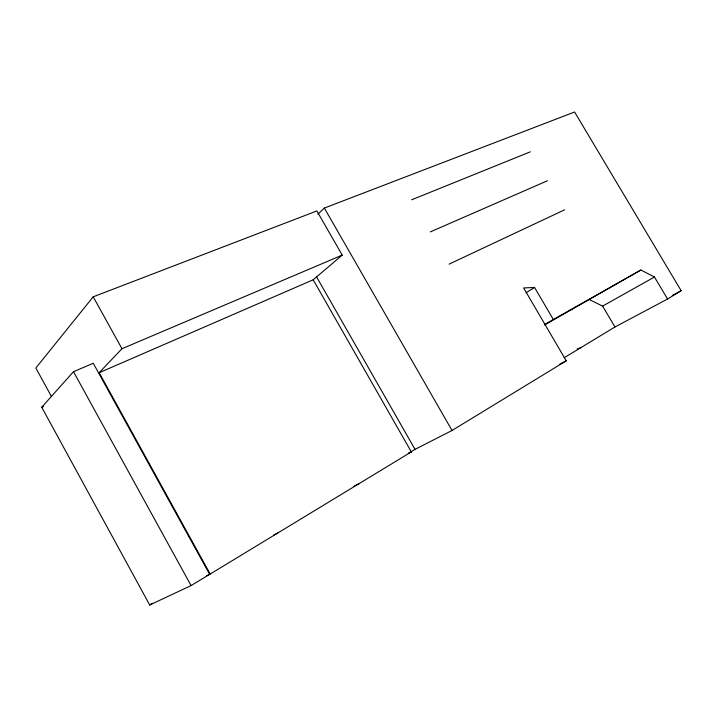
<?xml version="1.0" encoding="UTF-8"?>
<svg xmlns="http://www.w3.org/2000/svg" width="717" height="717" viewBox="0 0 717 717"><rect width="100%" height="100%" fill="white"/><g stroke="black" fill="none" stroke-linecap="round" stroke-linejoin="round"><path stroke-width="1.08" d="M313.177 279.791L411.343 451.898L210.18 574.057L99.161 372.723L313.177 279.791L342.215 255.118L316.878 210.941L93.21 296.811L35.85 368L51.391 396.411M41.738 407.256L73.501 371.693L93.264 363.268L209.633 574.317L191.072 585.583L149.71 604.996L41.738 407.256L43.701 406.387M99.161 372.723L121.971 348.722L342.215 255.118M317.909 214.15L324.353 208.073L574.595 112.004L681.15 290.726L667.563 299.016L614.944 326.997L564.261 357.702M526.153 292.715L534.559 287.454L553.336 319.504L640.881 270.022L654.469 277.013L667.563 299.016M411.343 451.898L408.287 453.458L415.026 449.371L452.042 430.478L566.251 360.812L523.625 287.947L534.559 287.454M149.71 604.996L152.488 603.311M544.732 324.469L553.336 319.504M544.579 325.016L640.881 270.022M589.428 299.643L602.612 306.096L654.469 277.013M672.277 295.449L681.15 290.726M559.556 364.308L566.251 360.812M353.947 486.234L358.921 483.733M273.777 534.972L277.694 533.054M206.613 575.751L210.18 574.057M449.057 264.152L564.575 209.83M430.325 231.896L547.394 180.774M411.675 199.792L530.284 151.843M577.176 349.045L581.012 347.548M602.612 306.096L614.944 326.997M324.353 208.073L452.042 430.478M316.466 276.69L415.026 449.371M93.21 296.811L121.971 348.722M73.501 371.693L191.072 585.583"/></g></svg>
